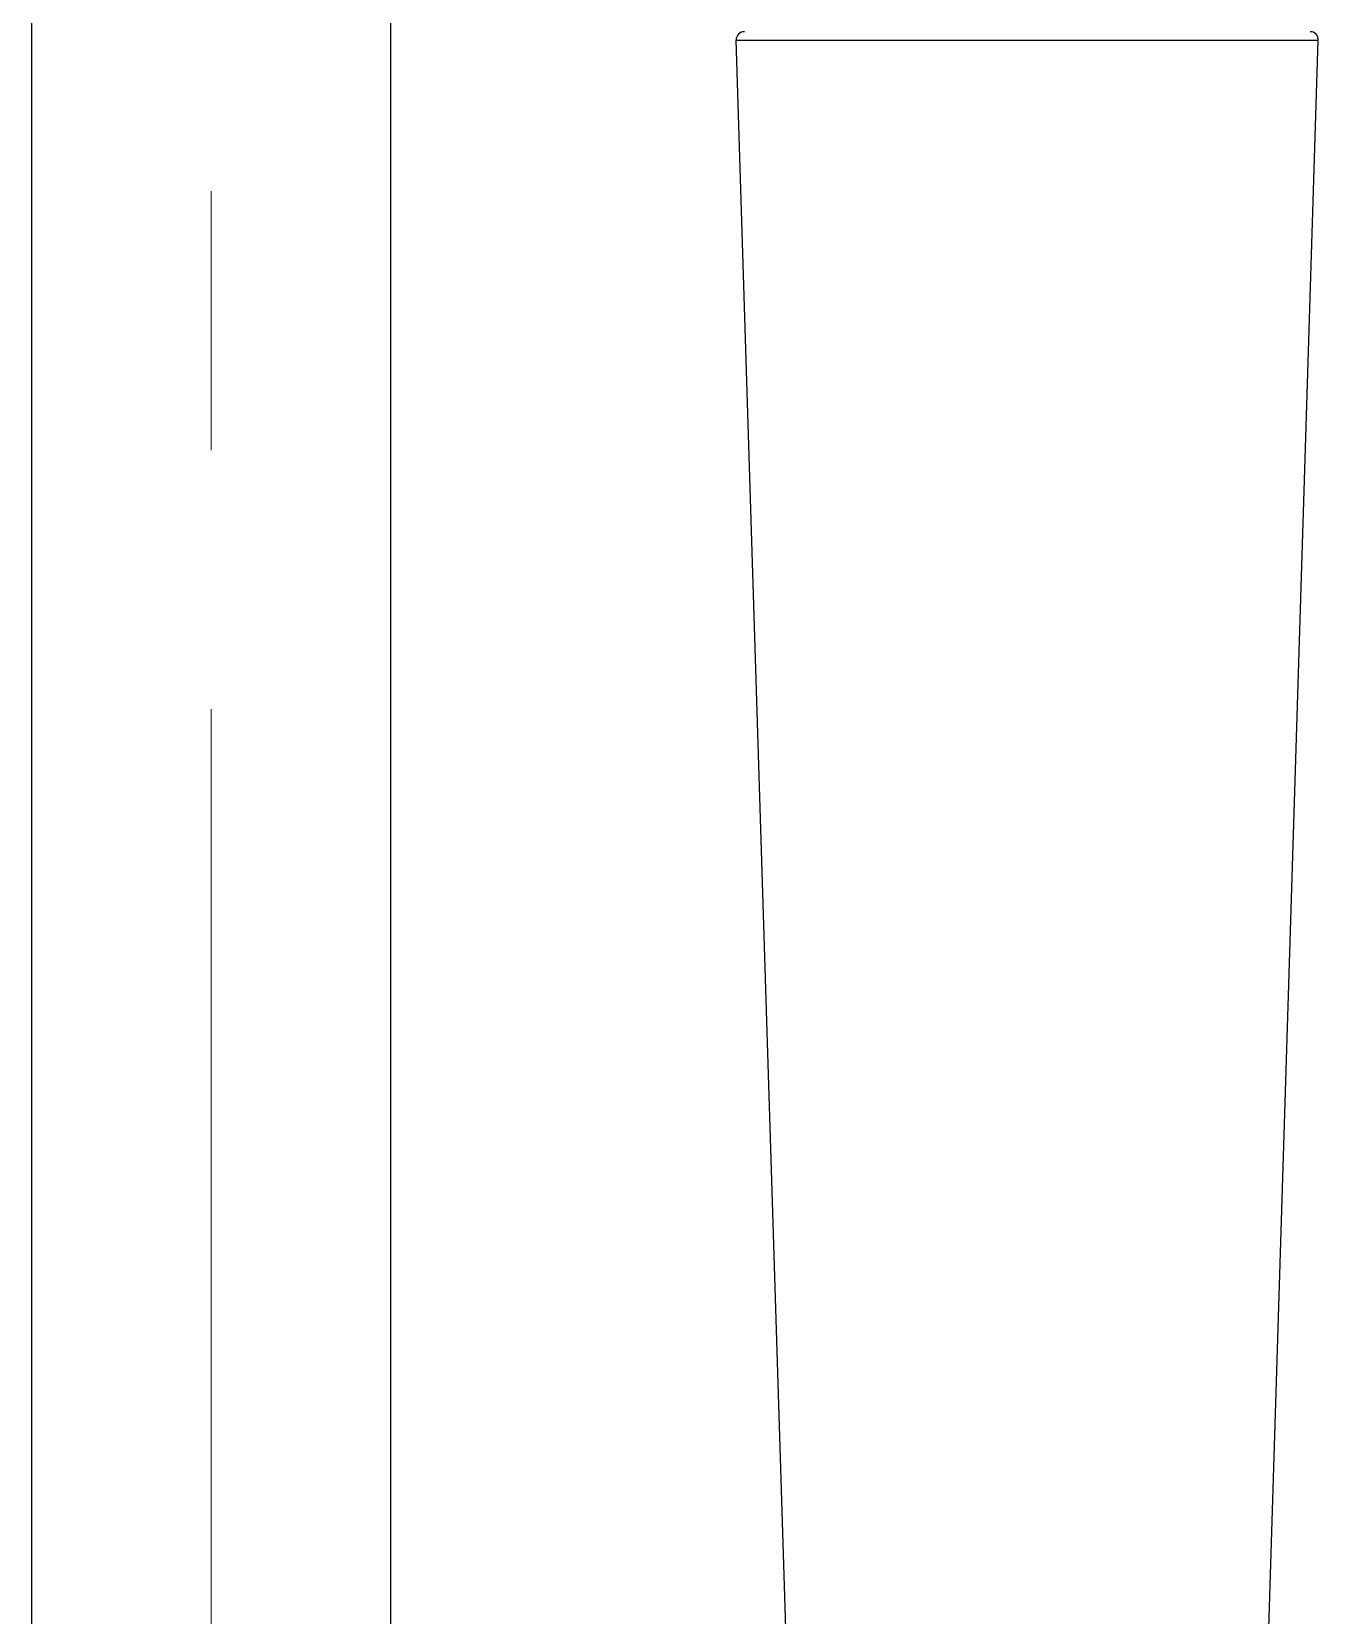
# Model space of a CAD drawing. Extents: x 0 to 3160, y 0 to 2315.
# Drawn here: x 1134.9 to 1213.7, y 844.2 to 941.2 of the extents above; entities that cross this region are included whole.
import ezdxf

# ---------------------------------------------------------------- set-up
doc = ezdxf.new("R2010")
doc.units = 0
doc.header["$LTSCALE"] = 10
doc.header["$MEASUREMENT"] = 0
doc.linetypes.add('CENTER2', pattern=[28.575000000000003, 19.05, -3.175, 3.175, -3.175])
doc.layers.add('Cneter', color=1, linetype='CENTER2', lineweight=13)
doc.layers.add('DEF_LAYER_ASSEM_MEMBER', color=7, linetype='CONTINUOUS')

msp = doc.modelspace()

# ---------------------------------------------------------------- linework, layer by layer
at = {"layer": 'Cneter', "lineweight": 5, "ltscale": 0.5}
msp.add_line((1145.852421670224, 518.718725526146), (1145.852421670224, 1400.506449389311), dxfattribs=at)
at = {"layer": 'DEF_LAYER_ASSEM_MEMBER', "color": 7, "linetype": 'Continuous'}
for p, q in [((1134.852421670224, 819.053179855772), (1134.852421670224, 1077.146704570157)), ((1156.852421670224, 819.053184180272), (1156.852421670224, 1077.146704570157)), ((1181.837313197425, 818.287597134572), (1178.018502439025, 940.727597138972)), ((1209.867530142924, 818.287597134572), (1213.686340901325, 940.727597138972))]:
    msp.add_line(p, q, dxfattribs=at)
at = {"layer": 'DEF_LAYER_ASSEM_MEMBER', "color": 9, "linetype": 'Continuous'}
msp.add_line((1178.018502439025, 940.727597138972), (1213.686340901325, 940.727597138972), dxfattribs=at)
at = {"layer": 'DEF_LAYER_ASSEM_MEMBER', "color": 7, "linetype": 'Continuous'}
for centre, start, end in [((1178.518259424124, 940.7431841803719), 90, 181.7864328058993), ((1213.186583916225, 940.7431841803719), 358.2135671941003, 90)]:
    msp.add_arc(centre, 0.5, start, end, dxfattribs=at)

doc.saveas('drawing.dxf')
